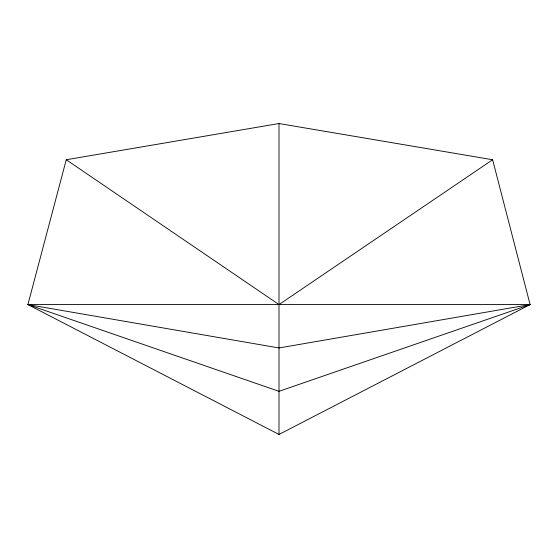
<?xml version="1.0" encoding="UTF-8"?>
<svg xmlns="http://www.w3.org/2000/svg" width="558" height="558" viewBox="0 0 558 558"><rect width="100%" height="100%" fill="white"/><g stroke="black" fill="none" stroke-linecap="round" stroke-linejoin="round"><path stroke-width="0.84" d="M27.9 304.584L66.256 159.748L279 123.541L492.63 159.748L530.1 304.584L279 434.459L27.9 304.584L530.1 304.584L279 391.325L27.9 304.584L279 347.955L530.1 304.584M492.63 159.748L279 304.584L66.256 159.748M279 123.541L279 434.459"/></g></svg>
